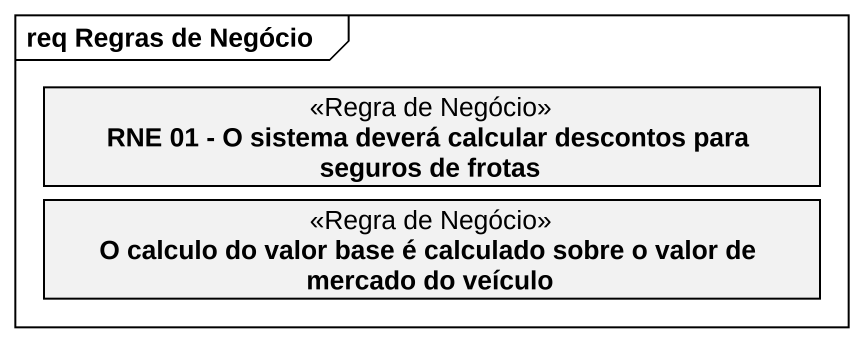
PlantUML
@startuml
mainframe req Regras de Negócio
hide circle
hide empty members
class "RNE 01 - O sistema deverá calcular descontos para seguros de frotas" as RNE_01_O_sistema_deverá <<Regra de Negócio>>
class "O calculo do valor base é calculado sobre o valor de mercado do veículo" as O_calculo_do_valor_base_é <<Regra de Negócio>>
@enduml
